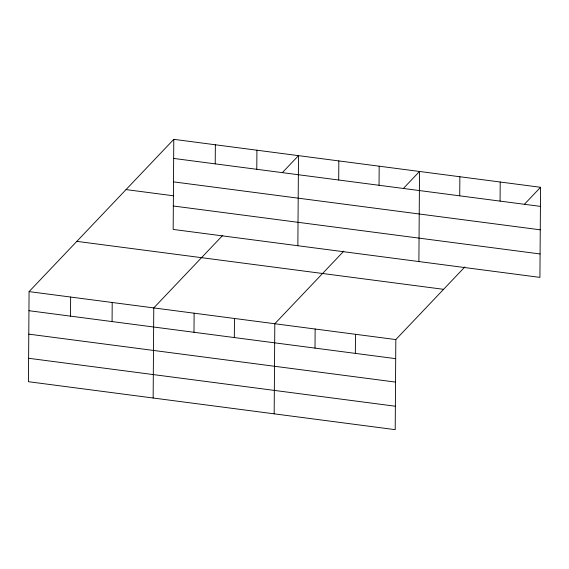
<?xml version="1.0" encoding="UTF-8"?>
<svg xmlns="http://www.w3.org/2000/svg" width="569" height="569" viewBox="0 0 569 569"><rect width="100%" height="100%" fill="white"/><g stroke="black" fill="none" stroke-linecap="round" stroke-linejoin="round"><path stroke-width="0.85" d="M173.794 139.341L173.168 229.428L539.924 277.388L540.55 187.293L173.794 139.341L29.076 291.613L28.45 381.707L395.206 429.659L395.832 339.572L464.852 266.946M70.513 316.144L70.641 297.046M112.079 321.577L112.207 302.488M153.146 398.008L153.772 307.921L222.792 235.296M193.986 332.289L194.121 313.192M215.224 163.865L215.359 144.775M234.328 337.559L234.464 318.469M256.79 169.299L256.925 150.209M274.173 413.834L274.806 323.747L343.825 251.121M297.864 245.737L298.49 155.643L282.573 172.393M315.013 348.114L315.148 329.017M338.704 180.01L338.832 160.92M355.355 353.385L355.49 334.295M379.046 185.288L379.174 166.198M418.891 261.562L419.524 171.468L403.599 188.218M459.731 195.836L459.866 176.746M500.073 201.113L500.208 182.023M524.632 204.043L540.55 187.293M173.659 158.431L540.415 206.383M173.495 181.86L540.251 229.819M126.041 189.591L173.666 195.821M173.332 205.999L540.088 253.959M76.836 241.363L443.592 289.322M29.076 291.613L395.832 339.572M28.948 310.702L395.704 358.662M28.784 334.138L395.54 382.091M28.614 358.278L395.37 406.23"/></g></svg>
